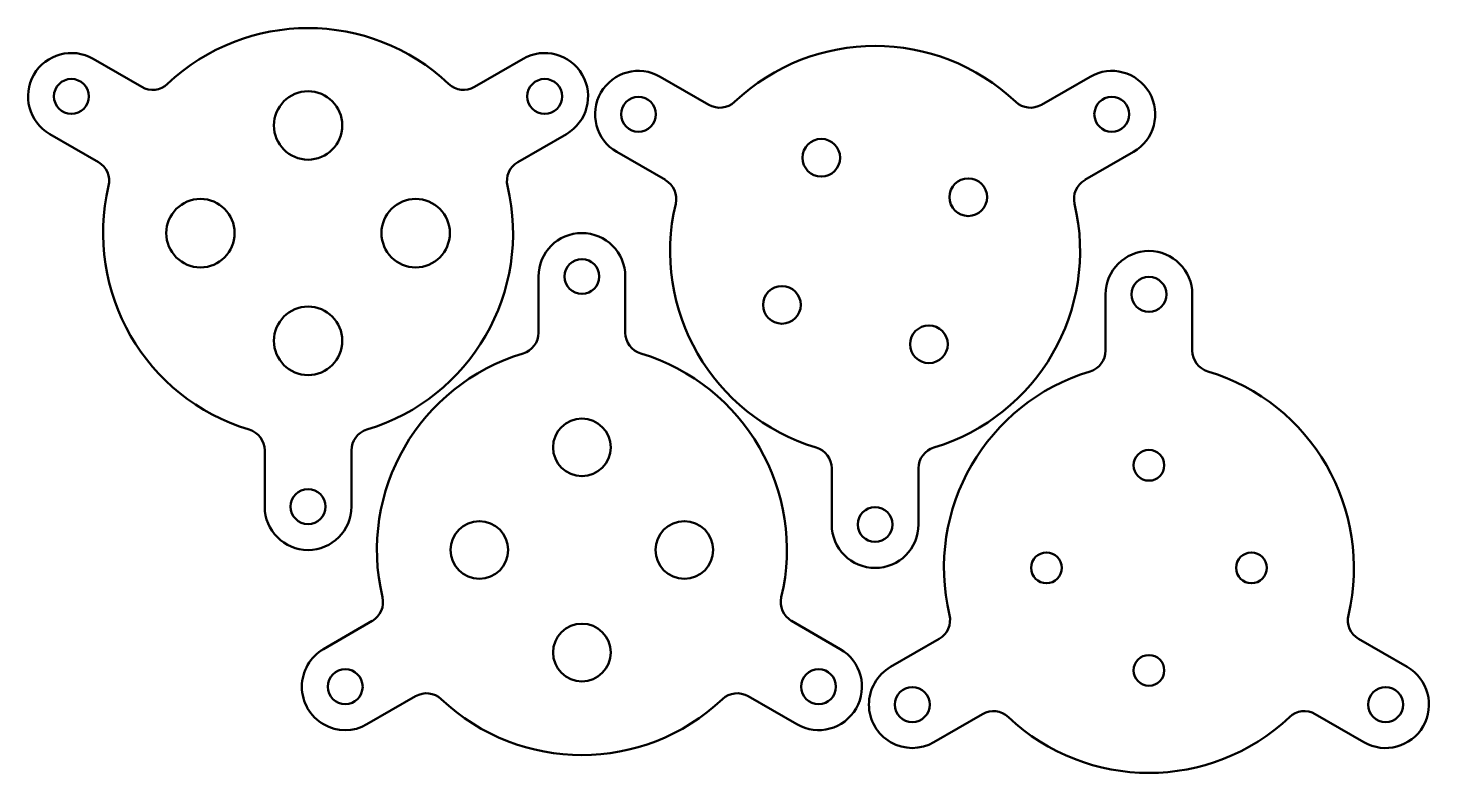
# Model space of a CAD drawing. Header units: inches. Extents: x 0.24 to 8.31, y 0.31 to 4.6.
import ezdxf

# ---------------------------------------------------------------- set-up
doc = ezdxf.new("R2010")
doc.units = ezdxf.units.IN
doc.header["$MEASUREMENT"] = 0
doc.layers.add('Visible (ANSI)', color=7, linetype='Continuous', lineweight=50)

msp = doc.modelspace()

# ---------------------------------------------------------------- linework, layer by layer
at = {"layer": 'Visible (ANSI)'}
for p, q in [((0.6101, 4.4206), (0.8904, 4.2587)), ((2.8074, 4.2587), (3.0877, 4.4206)), ((3.878, 4.3175), (4.1583, 4.1557)), ((6.0753, 4.1557), (6.3556, 4.3175)), ((0.6404, 3.8257), (0.3601, 3.9875)), ((3.3377, 3.9875), (3.0574, 3.8257)), ((3.9083, 3.7227), (3.628, 3.8845)), ((6.6056, 3.8845), (6.3253, 3.7227)), ((3.1769, 2.8434), (3.1769, 3.167)), ((3.6769, 3.167), (3.6769, 2.8434)), ((6.4448, 2.7403), (6.4448, 3.064)), ((6.9448, 3.064), (6.9448, 2.7403)), ((1.5989, 1.8418), (1.5989, 2.1655)), ((2.0989, 2.1655), (2.0989, 1.8418)), ((4.8668, 1.7388), (4.8668, 2.0625)), ((5.3668, 2.0625), (5.3668, 1.7388)), ((1.9381, 1.0213), (2.2184, 1.1832)), ((4.6354, 1.1832), (4.9158, 1.0213)), ((5.206, 0.9183), (5.4863, 1.0802)), ((7.9033, 1.0802), (8.1837, 0.9183)), ((2.4684, 0.7502), (2.1881, 0.5883)), ((4.6658, 0.5883), (4.3854, 0.7502)), ((5.7363, 0.6472), (5.456, 0.4853)), ((7.9337, 0.4853), (7.6533, 0.6472))]:
    msp.add_line(p, q, dxfattribs=at)
for centre, radius in [((0.4851, 4.204), 0.1005), ((3.2127, 4.204), 0.1005), ((1.8489, 4.0367), 0.197), ((3.753, 4.101), 0.1005), ((6.4806, 4.101), 0.1005), ((4.8067, 3.8506), 0.1085), ((5.6538, 3.6237), 0.1085), ((1.2288, 3.4166), 0.197), ((2.469, 3.4166), 0.197), ((3.4269, 3.167), 0.1005), ((6.6948, 3.064), 0.1005), ((4.5798, 3.0036), 0.1085), ((1.8489, 2.7966), 0.197), ((5.4268, 2.7766), 0.1085), ((3.4269, 2.1828), 0.166), ((6.6948, 2.0798), 0.0885), ((1.8489, 1.8418), 0.1005), ((5.1168, 1.7388), 0.1005), ((2.8364, 1.5922), 0.166), ((4.0175, 1.5922), 0.166), ((6.1043, 1.4892), 0.0885), ((7.2854, 1.4892), 0.0885), ((3.4269, 1.0017), 0.166), ((6.6948, 0.8987), 0.0885), ((2.0631, 0.8048), 0.1005), ((4.7908, 0.8048), 0.1005), ((5.331, 0.7018), 0.1005), ((8.0587, 0.7018), 0.1005)]:
    msp.add_circle(centre, radius, dxfattribs=at)
for centre, radius, start, end in [((1.8489, 3.4166), 1.1811, 46.68524, 133.31476), ((0.4851, 4.204), 0.25, 60, 240), ((3.2127, 4.204), 0.25, 300, 120), ((5.1168, 3.3136), 1.1811, 46.68524, 133.31476), ((3.753, 4.101), 0.25, 60, 240), ((6.4806, 4.101), 0.25, 300, 120), ((0.9529, 4.367), 0.125, 240, 313.31476), ((2.7449, 4.367), 0.125, 226.68524, 300), ((4.2208, 4.2639), 0.125, 240, 313.31476), ((6.0128, 4.2639), 0.125, 226.68524, 300), ((0.5779, 3.7174), 0.125, 346.68524, 60), ((3.1199, 3.7174), 0.125, 120, 193.31476), ((3.8458, 3.6144), 0.125, 346.68524, 60), ((6.3878, 3.6144), 0.125, 120, 193.31476), ((1.8489, 3.4166), 1.1811, 166.68524, 253.31476), ((1.8489, 3.4166), 1.1811, 286.68524, 13.31476), ((5.1168, 3.3136), 1.1811, 166.68524, 253.31476), ((5.1168, 3.3136), 1.1811, 286.68524, 13.31476), ((3.4269, 3.167), 0.25, 0, 180), ((6.6948, 3.064), 0.25, 0, 180), ((3.0519, 2.8434), 0.125, 286.68524, 0), ((3.8019, 2.8434), 0.125, 180, 253.31476), ((3.4269, 1.5922), 1.1811, 106.68524, 193.31476), ((3.4269, 1.5922), 1.1811, 346.68524, 73.31476), ((6.3198, 2.7403), 0.125, 286.68524, 0), ((7.0698, 2.7403), 0.125, 180, 253.31476), ((6.6948, 1.4892), 1.1811, 106.68524, 193.31476), ((6.6948, 1.4892), 1.1811, 346.68524, 73.31476), ((1.4739, 2.1655), 0.125, 0, 73.31476), ((2.2239, 2.1655), 0.125, 106.68524, 180), ((4.7418, 2.0625), 0.125, 0, 73.31476), ((5.4918, 2.0625), 0.125, 106.68524, 180), ((1.8489, 1.8418), 0.25, 180, 0), ((5.1168, 1.7388), 0.25, 180, 0), ((2.1559, 1.2914), 0.125, 300, 13.31476), ((4.6979, 1.2914), 0.125, 166.68524, 240), ((5.4238, 1.1884), 0.125, 300, 13.31476), ((7.9658, 1.1884), 0.125, 166.68524, 240), ((2.0631, 0.8048), 0.25, 120, 300), ((4.7908, 0.8048), 0.25, 240, 60), ((5.331, 0.7018), 0.25, 120, 300), ((8.0587, 0.7018), 0.25, 240, 60), ((2.5309, 0.6419), 0.125, 46.68524, 120), ((3.4269, 1.5922), 1.1811, 226.68524, 313.31476), ((4.3229, 0.6419), 0.125, 60, 133.31476), ((5.7988, 0.5389), 0.125, 46.68524, 120), ((7.5908, 0.5389), 0.125, 60, 133.31476), ((6.6948, 1.4892), 1.1811, 226.68524, 313.31476)]:
    msp.add_arc(centre, radius, start, end, dxfattribs=at)

doc.saveas('drawing.dxf')
